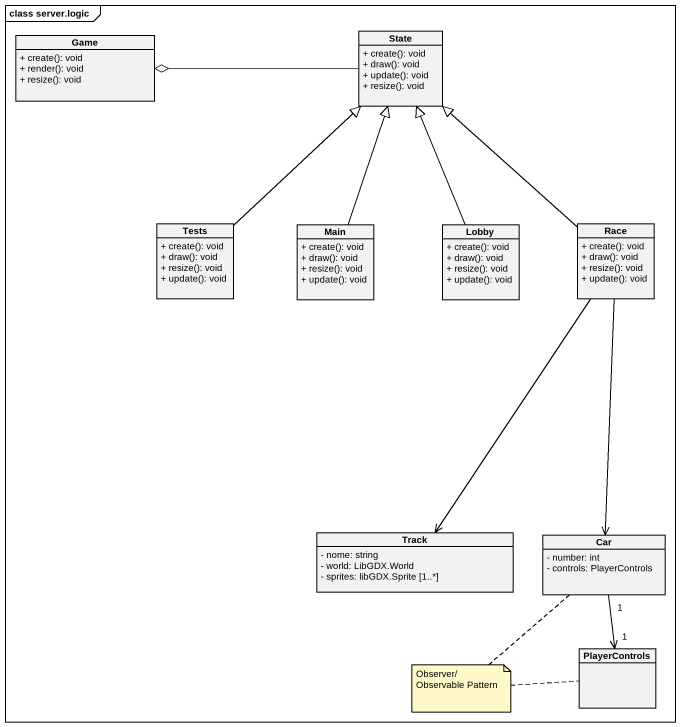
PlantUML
@startuml
mainframe class server.logic
hide circle
hide empty members
skinparam classAttributeIconSize 0
class Game {
  + create(): void
  + render(): void
  + resize(): void
}
class "State" as State_ {
  + create(): void
  + draw(): void
  + update(): void
  + resize(): void
}
class Tests {
  + create(): void
  + draw(): void
  + resize(): void
  + update(): void
}
class Main {
  + create(): void
  + draw(): void
  + resize(): void
  + update(): void
}
class Lobby {
  + create(): void
  + draw(): void
  + resize(): void
  + update(): void
}
class Race {
  + create(): void
  + draw(): void
  + resize(): void
  + update(): void
}
class Track {
  - nome: string
  - world: LibGDX.World
  - sprites: libGDX.Sprite [1..*]
}
class Car {
  - number: int
  - controls: PlayerControls
}
class PlayerControls
State_ -left-o Game
Tests -up-|> State_
Main -up-|> State_
Lobby -up-|> State_
Race -up-|> State_
Race --> Track
Race --> Car
Car "1" --> "1" PlayerControls
note as N1
  Observer/Observable Pattern
end note
N1 .. Car
N1 .. PlayerControls
@enduml
